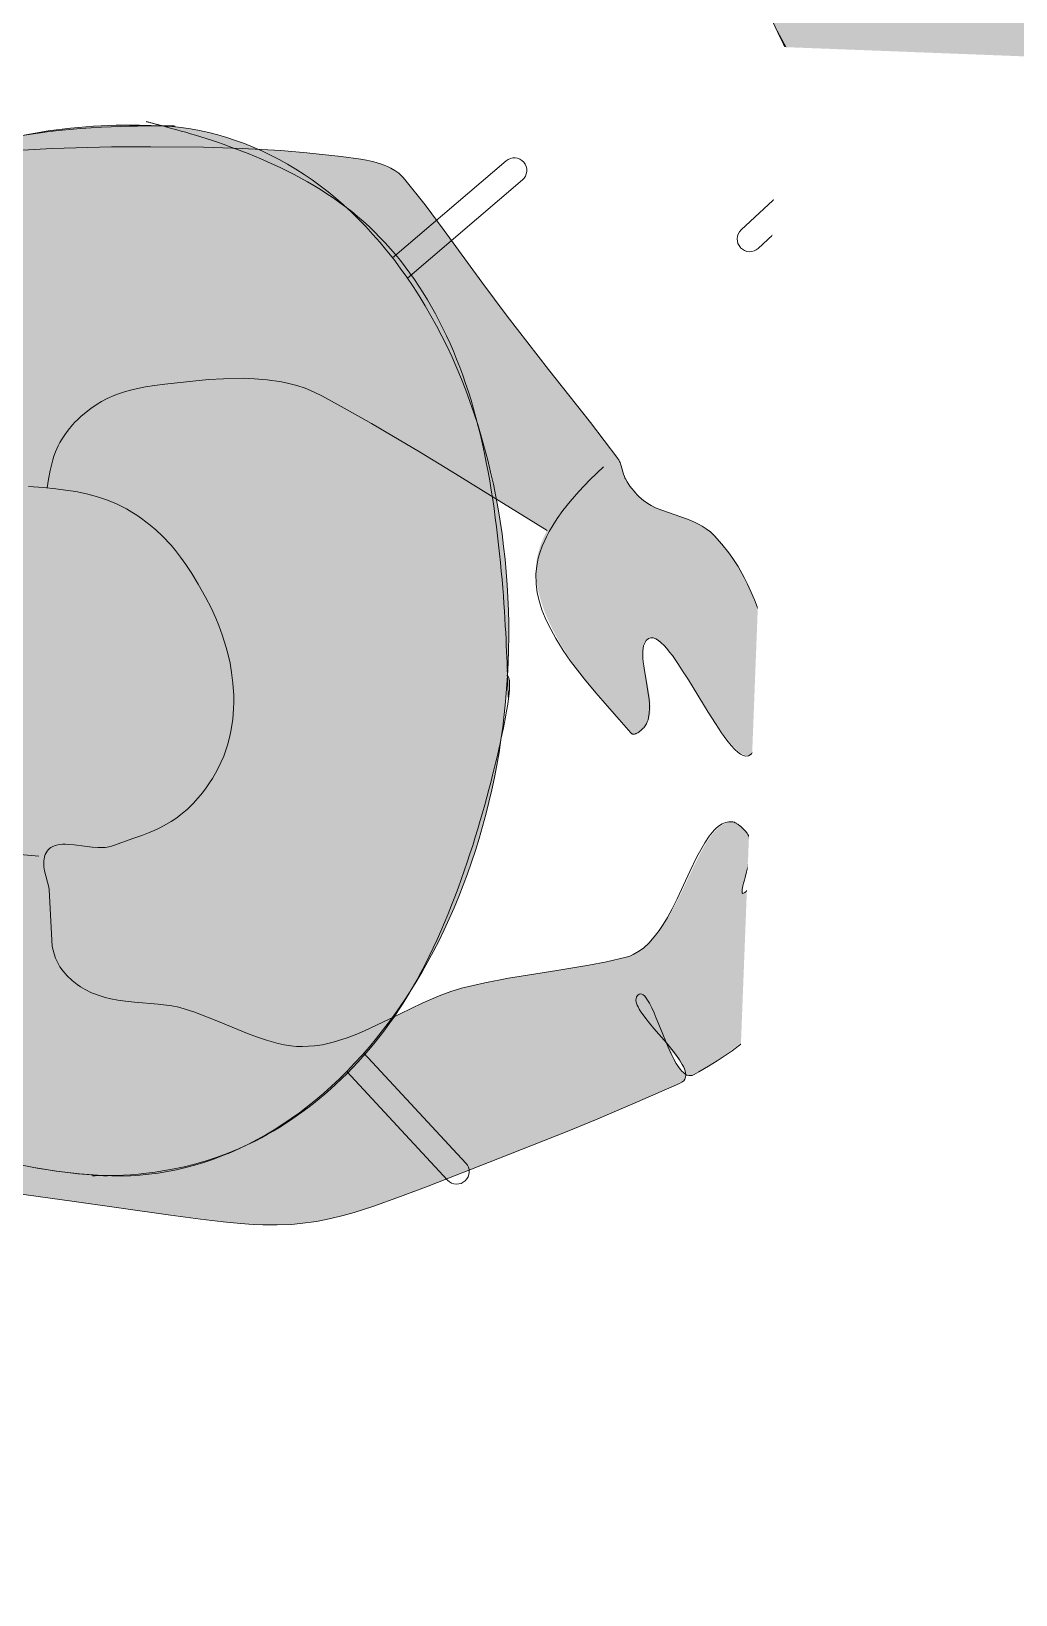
# Model space of a CAD drawing. Header units: millimetres. Extents: x 32078 to 83548, y -4690 to 56252.
# Drawn here: x 78316 to 78787, y 3715 to 4464 of the extents above; entities that cross this region are included whole.
import ezdxf

# ---------------------------------------------------------------- set-up
doc = ezdxf.new("R2010")
doc.units = ezdxf.units.MM
doc.header["$MEASUREMENT"] = 0
for name, color, linetype, lineweight in [('FURN-FREE', 1, 'Continuous', 0), ('PRES-FILL', 7, 'Continuous', 0), ('PRES-PEOP', 42, 'Continuous', 0)]:
    doc.layers.add(name, color=color, linetype=linetype, lineweight=lineweight)

# ---------------------------------------------------------------- blocks, each defined once
blk = doc.blocks.new('ANT_3')
at = {"color": 0, "linetype": 'ByBlock', "lineweight": -2}
for p, q in [((-190.0079999999871, -176.9710000000096), (-240.1239999999816, -227.2660000000005)), ((-180.8859999999986, -184.8450000000039), (-231.6219999999739, -235.7580000000007)), ((-240.1019999999844, -235.7510000000029), (-240.1239999999816, -235.7599999999993))]:
    blk.add_line(p, q, dxfattribs=at)
for centre, radius, start, end in [((-235.8759852194489, -231.4913881488419), 6.000000000000004, 135.1867472222222, 225.1567888888889), ((-235.8691630907997, -231.5142489645104), 6.000000000000012, 224.9720888888888, 315.0705249999999)]:
    blk.add_arc(centre, radius, start, end, dxfattribs=at)
at = {"color": 0, "linetype": 'ByBlock', "lineweight": -2, "extrusion": (0, 0, -0.9999999999999998)}
blk.add_ellipse((5.602729983118479, -66.64335468206446), major_axis=(-249.9564442699204, 4.666472751250923), ratio=0.7200000000000009, start_param=4.7115489922008, end_param=6.283185307179586, dxfattribs=at)
blk = doc.blocks.new('*U40')
h = blk.add_hatch(color=7)
edge = h.paths.add_edge_path()
edge.add_arc((-189.5230698579571, 3.894953851122409), 436.8134136936625, 323.9445916666667, 358.8295111111111)
edge.add_line((247.1991972945698, -5.028036447503837), (248.1122242495794, -5.046691238021594))
edge.add_arc((-201.172134692838, -2.01980800407182), 449.2945550665203, 359.6139972222223, 394.4989166666667)
edge.add_ellipse((178.4381762329613, 231.5083815634425), major_axis=(-9.330090363337064, 20.94804797271573), ratio=0.9239178866150756, start_angle=1.272221872585407e-14, end_angle=89.06783611111112)
edge.add_line((158.9346738031718, 223.2300806680432), (158.9509580197873, 223.240714962405))
edge.add_arc((-738.9849474954872, -123.8838094883686), 962.6963830246394, 18.35208826825931, 21.135530555555476, ccw=False)
edge.add_line((174.7483423471522, 179.2264030120714), (174.8475005683385, 179.2592964940413))
edge.add_line((174.8475005683385, 179.2592964940413), (174.7632560480824, 179.1814415873669))
edge.add_arc((-738.9849474954872, -123.8838094883686), 962.6963830246394, 12.01740000000001, 18.349268978559394, ccw=False)
edge.add_line((202.6133815910016, 76.55798393368605), (202.6133855943644, 76.55796512746019))
edge.add_ellipse((185.3627297544026, 78.62026789308584), major_axis=(-11.42001704835106, 18.85645010637373), ratio=0.7101413615132938, start_angle=130.3415222222222, end_angle=240.9620472222222, ccw=False)
edge.add_line((182.5489720905689, 60.23238496082195), (182.7609163116604, 60.28017894514778))
edge.add_ellipse((-70.28633080801865, 3.22126388597826), major_axis=(259.9547020407176, -4.853131661300873), ratio=0.9615384615384599, start_angle=14.30533888888888, end_angle=36.56680948074337)
edge.add_line((141.2796922553744, 148.2373896328209), (141.2795005683292, 148.2372964940441))
edge.add_line((141.2795005683292, 148.2372964940441), (141.2796552746977, 148.2374394665385))
edge.add_ellipse((-70.28633080801865, 3.22126388597826), major_axis=(259.9547020407176, -4.853131661300873), ratio=0.9615384615384599, start_angle=36.56682350138795, end_angle=90)
edge.add_line((-65.61985805676068, 253.1777081559121), (-65.61938136247136, 253.1770107808406))
edge.add_ellipse((-70.28585411373115, 3.220566510935896), major_axis=(-4.666472751250969, -249.9564442699204), ratio=0.7200000000000008, start_angle=180, end_angle=270.0477989558357)
edge.add_line((-250.2583243620587, 6.371899793591956), (-250.2582958129454, 6.373381804288116))
edge.add_line((-250.2582958129397, 6.373381804281962), (-250.2583502784355, 6.370465271509602))
edge.add_line((-250.2583502784384, 6.370465271527941), (-250.2583243620549, 6.371899793584872))
edge.add_ellipse((-70.29369377163766, 2.800639684108319), major_axis=(-4.731426504006924, -253.4356479310827), ratio=0.710115728957286, start_angle=269.9522072734702, end_angle=360)
edge.add_line((-75.02512027564262, -250.6350082469871), (-75.02560038452884, -250.6345009173237))
edge.add_ellipse((-70.35912763326905, -0.6780566473898944), major_axis=(259.9547020407176, -4.853131661300873), ratio=0.9615384615384599, start_angle=270, end_angle=346.0807666666667)
edge.add_line((180.8396707460952, -65.51667338452535), (182.3148174292182, -65.89743086452654))
edge.add_ellipse((185.5519017692141, -84.89032965885417), major_axis=(-12.11588146826803, -18.41705503726557), ratio=0.7751110379519798, start_angle=119.0379527777778, end_angle=230.2780611111111, ccw=False)
edge.add_line((203.9136546580567, -84.16156648720789), (203.913648516741, -84.1615883812483))
edge.add_arc((-731.6230369943632, 178.2582157786674), 971.6445047199423, 335.21311689757607, 344.3310916666667, ccw=False)
edge.add_line((150.507241983214, -229.0981570245349), (150.5065005683346, -229.1007035059592))
edge.add_line((150.5065005683346, -229.1007035059592), (150.506134383385, -229.1005555235606))
edge.add_line((150.506134383385, -229.1005555235606), (150.5055005683334, -229.0987035059661))
edge.add_line((150.5055005683334, -229.0987035059661), (150.5383184758211, -228.991420954495))
edge.add_ellipse((169.6711985432821, -238.0897897518735), major_axis=(19.0190367966044, -9.336634261293678), ratio=0.7660621444968635, start_angle=180.9321638888889, end_angle=270)
edge.add_line((162.5187564786829, -252.6595538665424), (163.6179454810781, -253.19915667655))
at = {"color": 0}
blk.add_rational_spline([(163.6179454810836, -253.19915667655), (244.3956380618683, -142.2440036542976), (247.199197294568, -5.028036447503837), (247.6557107720746, -5.03736384275544), (248.1122242495794, -5.046691238021594), (249.0632559276264, 136.1162228152389), (169.1080861778346, 252.4564290877024), (150.0661567962461, 243.9753090433078), (158.9346738031609, 223.2300806680432), (158.9428159114796, 223.2353978152096), (158.9509580197873, 223.240714962405), (167.3843117158985, 201.4254568799224), (174.7483423471585, 179.2264030120714), (174.7979214577454, 179.2428497530636), (174.8475005683385, 179.2592964940413), (174.8053783082096, 179.2203690407187), (174.7632560480824, 179.1814415873669), (191.5264878288381, 128.6399398121866), (202.6133815910052, 76.55798393368605), (202.6133835926821, 76.55797453057312), (202.6133855943644, 76.55796512746019), (207.6479790385401, 47.05271919770166), (182.5489720905616, 60.23238496080739), (182.6549442011146, 60.25628195298486), (182.7609163116604, 60.28017894514778), (171.0129643532546, 108.169977247002), (141.279692255368, 148.2373896328209), (141.2795964118513, 148.2373430634325), (141.2795005683292, 148.2372964940441), (141.279577921513, 148.2373679802986), (141.2796552746977, 148.2374394665385), (65.21804999950109, 250.7350764623843), (-65.61985805676795, 253.1777081559121), (-65.61961970961602, 253.1773594683764), (-65.61938136247136, 253.1770107808406), (-245.7382225845531, 256.5396752922825), (-250.2583243620547, 6.371899793593911), (-250.258310089037, 6.372640798930661), (-250.2582958129451, 6.373381804281962), (-250.2583230456876, 6.371923537910334), (-250.2583502784355, 6.370465271509602), (-250.2583373217285, 6.371182532573584), (-250.2583243620547, 6.371899793593911), (-255.1439419148473, -247.2723441011622), (-75.02512027564353, -250.6350082469871), (-75.02536033008528, -250.6347545821482), (-75.02560038452884, -250.6345009173237), (128.3684962364841, -254.4316945140454), (180.8396707460934, -65.5166733845108), (181.5772440876572, -65.70705212453322), (182.3148174292182, -65.89743086452654), (209.2685806552263, -53.96520079176116), (203.9136546580567, -84.16156648720789), (203.9136515873988, -84.16157743423537), (203.913648516741, -84.1615883812483), (182.9888989878027, -158.7591245014046), (150.5072419832268, -229.0981570245349), (150.5068712757748, -229.0994302652543), (150.5065005683346, -229.1007035059592), (150.5063174758598, -229.1006295147527), (150.506134383385, -229.1005555235606), (150.5058174758587, -229.0996295147634), (150.5055005683334, -229.0987035059661), (150.5219095220773, -229.045062230216), (150.5383184758211, -228.991420954495), (143.8066565910894, -243.4735979856196), (162.5187564786929, -252.659553866557), (163.068350979881, -252.929355271539), (163.6179454810836, -253.19915667655)], [1, 0.954018458761833, 1, 1, 1, 0.954018458761833, 1, 0.7128353987122346, 1, 1, 1, 0.9997050096312174, 1, 1, 1, 1, 1, 0.9984737766805626, 1, 1, 1, 0.5691322564512941, 1, 1, 1, 0.9811892478442809, 1, 1, 1, 1, 1, 0.8932412642455915, 1, 1, 1, 0.7068117680607829, 1, 0.9999999999957255, 1, 1, 1, 0.999999999995883, 1, 0.7068118065158087, 1, 1, 1, 0.7875766260787885, 1, 1, 1, 0.5646781698281227, 1, 1, 1, 0.9968360298930732, 1, 1, 1, 1, 1, 1, 1, 1, 1, 0.7128353987122346, 1, 1, 1], degree=2, knots=[0, 0, 0, 0.03448275862068965, 0.03448275862068965, 0.06896551724137931, 0.06896551724137931, 0.1034482758620689, 0.1034482758620689, 0.1379310344827586, 0.1379310344827586, 0.1724137931034482, 0.1724137931034482, 0.2068965517241378, 0.2068965517241378, 0.2241379310344826, 0.2241379310344826, 0.2413793103448275, 0.2413793103448275, 0.2758620689655172, 0.2758620689655172, 0.3103448275862069, 0.3103448275862069, 0.3448275862068964, 0.3448275862068964, 0.3793103448275861, 0.3793103448275861, 0.4137931034482755, 0.4137931034482755, 0.4310344827586206, 0.4310344827586206, 0.4482758620689654, 0.4482758620689654, 0.4827586206896549, 0.4827586206896549, 0.5172413793103448, 0.5172413793103448, 0.5517241379310345, 0.5517241379310345, 0.5862068965517239, 0.5862068965517239, 0.6206896551724138, 0.6206896551724138, 0.6551724137931033, 0.6551724137931033, 0.6896551724137929, 0.6896551724137929, 0.7241379310344825, 0.7241379310344825, 0.7586206896551724, 0.7586206896551724, 0.7931034482758622, 0.7931034482758622, 0.8275862068965517, 0.8275862068965517, 0.8620689655172412, 0.8620689655172412, 0.8965517241379309, 0.8965517241379309, 0.9051724137931034, 0.9051724137931034, 0.9137931034482757, 0.9137931034482757, 0.9224137931034483, 0.9224137931034483, 0.9310344827586206, 0.9310344827586206, 0.9655172413793103, 0.9655172413793103, 1, 1, 1], dxfattribs=at)
at = {"color": 0, "linetype": 'Continuous', "lineweight": 0, "rotation": 270}
blk.add_blockref('ANT_3', (-3.642499431666693, 8.823296494054375), dxfattribs=at)
blk = doc.blocks.new('SERIES 7_3')
at = {"color": 0, "linetype": 'Continuous', "lineweight": 0, "rotation": 89.99999999999997}
blk.add_blockref('*U40', (-5.046691238021594, -248.112224249594), dxfattribs=at)
blk = doc.blocks.new('ANT_4')
at = {"color": 0, "linetype": 'ByBlock', "lineweight": -2}
for p, q in [((-190.0079999999998, -176.971000000005), (-240.1240000000025, -227.2660000000033)), ((-180.8860000000032, -184.8450000000157), (-231.6219999999948, -235.7580000000016)), ((200.5110000000095, -183.8860000000132), (249.0680000000002, -236.3980000000156)), ((191.069999999997, -191.3760000000038), (240.256000000003, -244.5680000000139)), ((-240.1019999999962, -235.7510000000038), (-240.1239999999971, -235.7600000000093)), ((248.7310000000034, -244.8739999999962), (248.7309999999989, -244.8849999999948))]:
    blk.add_line(p, q, dxfattribs=at)
for centre, radius, start, end in [((-235.8759852194662, -231.4913881488319), 6.000000000000004, 135.1867472222222, 225.1567888888889), ((-235.8691630908061, -231.5142489645223), 6.000000000000012, 224.9720888888888, 315.070525)]:
    blk.add_arc(centre, radius, start, end, dxfattribs=at)
at = {"color": 0, "linetype": 'ByBlock', "lineweight": -2, "extrusion": (0, 0, -1)}
for centre, radius, start, end in [((-244.6581340468156, -240.4625302021159), 6.000000000000006, 137.325825, 227.2958666666667), ((-244.6504633875093, -240.4851204502629), 6.000000000000004, 227.1111666666667, 317.2096027777778)]:
    blk.add_arc(centre, radius, start, end, dxfattribs=at)
for centre, major_axis, ratio, start_param, end_param in [((5.602032608053378, -66.64383137635014), (4.853131661300852, 259.9547020407177), 0.9615384615384603, 4.71238898038469, 6.033510042954888), ((9.501353141441541, -66.71662820161146), (4.853131661300852, 259.9547020407177), 0.9615384615384603, 0.2429364510200118, 1.570796326794897), ((5.602729983102108, -66.64335468206264), (-249.9564442699204, 4.666472751250897), 0.7200000000000006, 4.7115489922008, 6.283185307179586), ((6.022656809936052, -66.65119433996733), (-253.4356479310827, 4.731426504006852), 0.7101157289572858, 3.141592653589793, 4.71322896856858)]:
    blk.add_ellipse(centre, major_axis=major_axis, ratio=ratio, start_param=start_param, end_param=end_param, dxfattribs=at)
blk = doc.blocks.new('*U43')
h = blk.add_hatch(color=7)
edge = h.paths.add_edge_path()
edge.add_arc((-189.5230698579398, 3.894953851111495), 436.8134136936625, 323.9445916666666, 358.8295111111111)
edge.add_line((247.1991972945689, -5.028036447506565), (248.1122242495912, -5.046691238017956))
edge.add_arc((-201.1721346928389, -2.019808004080915), 449.2945550665204, 359.6139972222223, 394.4989166666667)
edge.add_ellipse((178.4381762329867, 231.5083815634334), major_axis=(-9.33009036333706, 20.94804797271573), ratio=0.9239178866150761, start_angle=1.272221872585407e-14, end_angle=89.06783611111112)
edge.add_line((158.9346738031891, 223.2300806680287), (158.9509580197919, 223.2407149623887))
edge.add_arc((-738.9849474954972, -123.8838094883722), 962.6963830246392, 18.352088268259195, 21.135530555555476, ccw=False)
edge.add_line((174.7483423471422, 179.226403012065), (174.8475005683285, 179.2592964940322))
edge.add_line((174.8475005683285, 179.2592964940322), (174.7632560480997, 179.181441587365))
edge.add_arc((-738.9849474954972, -123.8838094883722), 962.6963830246392, 12.01740000000001, 18.349268978559394, ccw=False)
edge.add_line((202.6133815909998, 76.55798393367695), (202.6133855943626, 76.55796512744928))
edge.add_ellipse((185.3627297543862, 78.62026789307856), major_axis=(-11.42001704835106, 18.85645010637373), ratio=0.7101413615132938, start_angle=130.3415222222222, end_angle=240.9620472222222, ccw=False)
edge.add_line((182.5489720905607, 60.23238496080012), (182.7609163116431, 60.28017894513869))
edge.add_ellipse((-70.28633080801228, 3.221263885980079), major_axis=(259.9547020407176, -4.853131661300898), ratio=0.9615384615384602, start_angle=14.30533888888888, end_angle=36.56680948074337)
edge.add_line((141.279692255368, 148.2373896328063), (141.2795005683292, 148.237296494035))
edge.add_line((141.2795005683292, 148.237296494035), (141.2796552746877, 148.2374394665349))
edge.add_ellipse((-70.28633080801228, 3.221263885980079), major_axis=(259.9547020407176, -4.853131661300898), ratio=0.9615384615384602, start_angle=36.56682350138795, end_angle=90)
edge.add_line((-65.6198580567725, 253.1777081558994), (-65.61938136247045, 253.1770107808352))
edge.add_ellipse((-70.28585411372478, 3.220566510930439), major_axis=(-4.666472751250939, -249.9564442699204), ratio=0.7200000000000008, start_angle=180, end_angle=270.0477989558357)
edge.add_line((-250.2583243620505, 6.371899793580109), (-250.2582958129372, 6.37338180427627))
edge.add_line((-250.2582958129351, 6.373381804269229), (-250.25835027844, 6.370465271514149))
edge.add_line((-250.258350278432, 6.370465271522461), (-250.2583243620485, 6.371899793579392))
edge.add_ellipse((-70.29369377162948, 2.800639684096495), major_axis=(-4.731426504006896, -253.4356479310827), ratio=0.7101157289572858, start_angle=269.9522072734702, end_angle=360)
edge.add_line((-75.02512027563353, -250.6350082469935), (-75.02560038451338, -250.6345009173301))
edge.add_ellipse((-70.3591276332736, -0.6780566474099032), major_axis=(259.9547020407176, -4.853131661300898), ratio=0.9615384615384602, start_angle=270, end_angle=346.0807666666667)
edge.add_line((180.8396707460925, -65.51667338453808), (182.3148174292292, -65.89743086454109))
edge.add_ellipse((185.5519017692277, -84.89032965885508), major_axis=(-12.11588146826803, -18.41705503726558), ratio=0.7751110379519797, start_angle=119.0379527777778, end_angle=230.2780611111111, ccw=False)
edge.add_line((203.9136546580703, -84.16156648722063), (203.9136485167546, -84.16158838125921))
edge.add_arc((-731.623036994366, 178.2582157786592), 971.6445047199425, 335.213116897576, 344.3310916666666, ccw=False)
edge.add_line((150.507241983214, -229.0981570245422), (150.5065005683282, -229.1007035059738))
edge.add_line((150.5065005683282, -229.1007035059738), (150.5061343833804, -229.1005555235788))
edge.add_line((150.5061343833804, -229.1005555235788), (150.5055005683389, -229.0987035059679))
edge.add_line((150.5055005683389, -229.0987035059679), (150.5383184758393, -228.9914209544968))
edge.add_ellipse((169.6711985432921, -238.0897897518826), major_axis=(19.01903679660439, -9.336634261293678), ratio=0.7660621444968636, start_angle=180.9321638888889, end_angle=270)
edge.add_line((162.5187564787047, -252.659553866546), (163.6179454810917, -253.1991566765682))
at = {"color": 0}
blk.add_rational_spline([(163.6179454810917, -253.1991566765737), (244.3956380618765, -142.2440036543066), (247.1991972945834, -5.028036447503837), (247.6557107720728, -5.037363842762716), (248.1122242495912, -5.046691238017956), (249.0632559276273, 136.1162228151934), (169.1080861778319, 252.4564290876915), (150.066156796267, 243.9753090432878), (158.9346738031745, 223.2300806680259), (158.942815911505, 223.2353978152096), (158.9509580197919, 223.2407149623887), (167.3843117158831, 201.425456879947), (174.7483423471422, 179.2264030120632), (174.7979214577354, 179.2428497530491), (174.8475005683285, 179.2592964940322), (174.8053783082141, 179.2203690406986), (174.7632560480997, 179.181441587365), (191.526487828829, 128.6399398121921), (202.6133815909998, 76.55798393368059), (202.6133835926739, 76.55797453056402), (202.6133855943626, 76.55796512744928), (207.6479790385347, 47.05271919769257), (182.5489720905462, 60.23238496079739), (182.6549442011019, 60.2562819529694), (182.7609163116431, 60.28017894513869), (171.0129643532564, 108.1699772470047), (141.2796922553825, 148.2373896328063), (141.2795964118559, 148.2373430634207), (141.2795005683292, 148.237296494035), (141.2795779215085, 148.237367980284), (141.2796552746877, 148.2374394665349), (65.21804999951564, 250.7350764623734), (-65.6198580567725, 253.1777081558994), (-65.6196197096142, 253.1773594683673), (-65.61938136247045, 253.1770107808352), (-245.7382225845504, 256.5396752922807), (-250.2583243620466, 6.37189979357936), (-250.2583100890188, 6.372640798957946), (-250.2582958129351, 6.373381804275596), (-250.2583230456803, 6.371923537892144), (-250.25835027844, 6.370465271514149), (-250.2583373217203, 6.371182532576313), (-250.2583243620466, 6.37189979357936), (-255.1439419148373, -247.2723441011512), (-75.02512027563353, -250.6350082469862), (-75.02536033008073, -250.6347545821627), (-75.02560038451338, -250.6345009173301), (128.3684962364641, -254.4316945140754), (180.8396707460925, -65.51667338452899), (181.5772440876608, -65.70705212453868), (182.3148174292292, -65.89743086454109), (209.2685806552327, -53.96520079176298), (203.9136546580703, -84.16156648722063), (203.9136515874125, -84.16157743423992), (203.9136485167546, -84.16158838125921), (182.9888989878091, -158.7591245014301), (150.5072419832286, -229.0981570245403), (150.5068712757638, -229.099430265258), (150.5065005683282, -229.1007035059738), (150.5063174758543, -229.1006295147763), (150.5061343833804, -229.1005555235788), (150.5058174758597, -229.0996295147725), (150.5055005683389, -229.0987035059679), (150.5219095220818, -229.0450622302324), (150.5383184758393, -228.9914209544968), (143.8066565910995, -243.4735979856268), (162.5187564787193, -252.6595538665542), (163.0683509798982, -252.9293552715571), (163.6179454810917, -253.1991566765737)], [1, 0.954018458761833, 1, 1, 1, 0.954018458761833, 1, 0.7128353987122346, 1, 1, 1, 0.9997050096312174, 1, 1, 1, 1, 1, 0.9984737766805626, 1, 1, 1, 0.5691322564512941, 1, 1, 1, 0.9811892478442809, 1, 1, 1, 1, 1, 0.8932412642455915, 1, 1, 1, 0.7068117680607829, 1, 0.9999999999957255, 1, 1, 1, 0.999999999995883, 1, 0.7068118065158087, 1, 1, 1, 0.7875766260787885, 1, 1, 1, 0.5646781698281227, 1, 1, 1, 0.9968360298930732, 1, 1, 1, 1, 1, 1, 1, 1, 1, 0.7128353987122346, 1, 1, 1], degree=2, knots=[0, 0, 0, 0.03448275862068965, 0.03448275862068965, 0.06896551724137931, 0.06896551724137931, 0.1034482758620689, 0.1034482758620689, 0.1379310344827586, 0.1379310344827586, 0.1724137931034482, 0.1724137931034482, 0.2068965517241378, 0.2068965517241378, 0.2241379310344826, 0.2241379310344826, 0.2413793103448275, 0.2413793103448275, 0.2758620689655172, 0.2758620689655172, 0.3103448275862069, 0.3103448275862069, 0.3448275862068964, 0.3448275862068964, 0.3793103448275861, 0.3793103448275861, 0.4137931034482755, 0.4137931034482755, 0.4310344827586206, 0.4310344827586206, 0.4482758620689654, 0.4482758620689654, 0.4827586206896549, 0.4827586206896549, 0.5172413793103448, 0.5172413793103448, 0.5517241379310345, 0.5517241379310345, 0.5862068965517239, 0.5862068965517239, 0.6206896551724138, 0.6206896551724138, 0.6551724137931033, 0.6551724137931033, 0.6896551724137929, 0.6896551724137929, 0.7241379310344825, 0.7241379310344825, 0.7586206896551724, 0.7586206896551724, 0.7931034482758622, 0.7931034482758622, 0.8275862068965517, 0.8275862068965517, 0.8620689655172412, 0.8620689655172412, 0.8965517241379309, 0.8965517241379309, 0.9051724137931034, 0.9051724137931034, 0.9137931034482757, 0.9137931034482757, 0.9224137931034483, 0.9224137931034483, 0.9310344827586206, 0.9310344827586206, 0.9655172413793103, 0.9655172413793103, 1, 1, 1], dxfattribs=at)
at = {"color": 0, "linetype": 'Continuous', "lineweight": 0, "rotation": 270}
blk.add_blockref('ANT_4', (-3.642499431662145, 8.823296494032547), dxfattribs=at)
blk = doc.blocks.new('SERIES 7_4')
at = {"color": 0, "linetype": 'Continuous', "lineweight": 0, "rotation": 89.99999999999997}
blk.add_blockref('*U43', (-5.046691238017956, -248.1122242495912), dxfattribs=at)
blk = doc.blocks.new('*U120')
at = {"layer": 'PRES-FILL', "linetype": 'ByBlock', "lineweight": -2, "extrusion": (0, 0, -1)}
h = blk.add_hatch(color=0, dxfattribs=at)
edge = h.paths.add_edge_path(flags=16)
edge.add_spline(control_points=[(87.07831214766338, -291.0744552105753), (88.89239608466596, -288.4548494400879), (89.38684500836098, -283.2889002702723), (89.49025166835054, -277.4036297992861)], knot_values=[0, 0, 0, 0, 1, 1, 1, 1], degree=3, periodic=0)
edge.add_spline(control_points=[(89.49025166835054, -277.4036297992861), (94.07544578355737, -264.2978469137597), (102.2647964179196, -248.1244687475482), (94.9716697240292, -247.572820802925), (87.95137615260319, -247.04180980003), (89.72454525633657, -264.0690811901659), (89.49025166835054, -277.4036297992861)], knot_values=[0, 0, 0, 0, 0.5095306753181346, 0.5095306753181346, 0.5095306753181346, 1, 1, 1, 1], degree=3, periodic=0)
edge.add_spline(control_points=[(89.49025166835054, -277.4036297992861), (87.52906642853486, -283.0092524418142), (86.22724547800317, -288.0536722698598), (87.07831214766338, -291.0744552105753)], knot_values=[0, 0, 0, 0, 1, 1, 1, 1], degree=3, periodic=0)
edge.add_spline(control_points=[(87.07831214766338, -291.0744552105753), (85.95999222935643, -292.6893514408439), (84.3401720138936, -293.3365619410106), (82.00130538464873, -292.588061009963), (63.59383381523367, -286.6971694839522), (44.85866232328408, -280.6748171648796), (26.44999149456999, -274.1039725799928), (3.977330236441048, -266.0825154139457), (-18.35495155215904, -258.1142490278435), (-40.76494914467185, -249.809805402183), (-62.09082103253604, -241.9071048271653), (-84.0254556608852, -234.3002088238209), (-102.0363383753938, -220.2868875461572), (-117.4488240069186, -208.2952424799005), (-129.9151441368958, -193.224161107144), (-142.6432244094249, -178.5923170648311), (-163.0005941388299, -155.1900558743873), (-182.8546414146549, -131.3060623629281), (-203.234367789395, -107.9247166533896), (-213.1979345754808, -96.4936701692277), (-224.2374659782145, -86.03110257819935), (-234.3364193446978, -74.70105654421059), (-246.7178919629878, -60.8102453242609), (-254.7748833752194, -44.37492258178099), (-259.7027346674295, -25.0047483518938), (-268.8092894338042, 10.790883861162), (-269.3557246566852, 46.90065336134285), (-252.6851600430309, 77.86553913385433), (-241.2536237630848, 99.09914599225158), (-227.3397290833309, 117.7993371364209), (-211.9662182720931, 135.6688070435994), (-198.2174307193127, 151.6497725143709), (-184.4468728898282, 167.5986870604902), (-170.599847507372, 183.4938566907513), (-153.8705150601891, 202.6976618187909), (-137.0851828110681, 221.9010084819674), (-119.8497930294616, 240.5959913312472), (-106.8232585273508, 254.7256885524839), (-88.38601897300396, 262.3861756959013), (-71.07116077232786, 271.4910562303412), (-49.31172820177017, 282.9330808634113), (-28.25311481855169, 292.6512301065959), (-3.265834411598917, 297.327335357113), (21.50146026008588, 301.9622726039452), (44.73838342505769, 298.5593976669406), (68.35236469292431, 290.7234910957268), (91.13489496557304, 283.1634876956814), (111.8712580557112, 273.757788462317), (130.4584782136226, 259.7759117501846), (157.4580053185709, 239.466039910214), (182.7918153615028, 217.5136692575397), (207.6003872518486, 194.9019255928943), (226.2076064090506, 177.9423975816535), (243.9963418850093, 159.9594654293833), (260.3465887235725, 140.7443127179868), (265.3696622714269, 134.8410914237393), (270.0630620164447, 127.4894450132924), (269.8281436665347, 119.542554963904), (269.0001458406259, 91.53279035792366), (265.0361819725076, 65.12352676320006), (263.1618364923997, 37.95410509096109), (261.184343751047, 9.28952072669199), (260.2340487209149, -19.56111516154488), (257.920265561479, -48.25189084417798), (257.6397211215299, -51.73062547016161), (254.9934591089623, -54.59069810861547), (254.1837163049349, -58.03427320503397), (253.3515663617945, -61.57313863997115), (253.2291796872596, -65.17489315883722), (253.4760670081669, -68.77246832678065), (254.4084206014159, -82.35847235090478), (267.5626279749122, -92.20125338995422), (268.1809031531229, -106.6588880038762), (268.9817591903047, -125.3859603039673), (262.4752963331848, -142.6908594273482), (255.5529541847282, -157.7631315541876), (248.2408484706975, -173.6840503381827), (230.6169023986004, -188.9544215020142), (215.0945164613659, -195.9084356162057), (194.6235048089438, -205.079429336969), (227.5421476998017, -119.8030906882996), (210.4050449187926, -122.7259414140281), (200.6489644700778, -124.3899080240299), (194.8665631467884, -152.8433226549896), (181.9270150395241, -153.2528445356365), (179.8478432335614, -153.3186479424257), (175.6591534204636, -153.3011556875717), (175.5916423200324, -151.0476115536294), (174.6981617055353, -121.2229162775257), (175.9042505497273, -84.15658467014873), (191.9475750213969, -63.78702212475037), (196.1806730425596, -58.41242815858277), (202.3631110609786, -54.47162794199539), (209.6942834992078, -51.72211669212265)], knot_values=[0, 0, 0, 0, 0.004098381531734696, 0.004098381531734696, 0.004098381531734696, 0.03635368013720219, 0.03635368013720219, 0.03635368013720219, 0.07572982011414187, 0.07572982011414187, 0.07572982011414187, 0.1132010653974124, 0.1132010653974124, 0.1132010653974124, 0.14526640270913, 0.14526640270913, 0.14526640270913, 0.1965519000639748, 0.1965519000639748, 0.1965519000639748, 0.2216251747810174, 0.2216251747810174, 0.2216251747810174, 0.25236539637566, 0.25236539637566, 0.25236539637566, 0.3091726121130702, 0.3091726121130702, 0.3091726121130702, 0.3481271264153437, 0.3481271264153437, 0.3481271264153437, 0.3829647993414165, 0.3829647993414165, 0.3829647993414165, 0.4250540564899624, 0.4250540564899624, 0.4250540564899624, 0.4568651827461615, 0.4568651827461615, 0.4568651827461615, 0.4968419500255261, 0.4968419500255261, 0.4968419500255261, 0.5364667654958765, 0.5364667654958765, 0.5364667654958765, 0.5746963866582342, 0.5746963866582342, 0.5746963866582342, 0.630228181300859, 0.630228181300859, 0.630228181300859, 0.6718787961638446, 0.6718787961638446, 0.6718787961638446, 0.6846745725113127, 0.6846745725113127, 0.6846745725113127, 0.7297748169105458, 0.7297748169105458, 0.7297748169105458, 0.7773569765908894, 0.7773569765908894, 0.7773569765908894, 0.78312627708974, 0.78312627708974, 0.78312627708974, 0.7890552252170661, 0.7890552252170661, 0.7890552252170661, 0.8114455046014806, 0.8114455046014806, 0.8114455046014806, 0.8404477855449914, 0.8404477855449914, 0.8404477855449914, 0.8710830444871903, 0.8710830444871903, 0.8710830444871903, 0.9114849997865957, 0.9114849997865957, 0.9114849997865957, 0.9344856628054873, 0.9344856628054873, 0.9344856628054873, 0.9381814897131244, 0.9381814897131244, 0.9381814897131244, 0.9870941822375215, 0.9870941822375215, 0.9870941822375215, 1, 1, 1, 1], degree=3, periodic=0)
edge.add_line((209.6942834992078, -51.72211669212265), (193.9554313921108, -0.0241649686722667))
edge.add_spline(control_points=[(193.9554313921108, -0.0241649686722667), (187.0334699935338, 22.71264097995299), (179.5682325627713, 45.27655141682044), (171.5461613383595, 67.66414764719957), (163.0286974002811, 91.43426115250622), (139.5974247022968, 107.5570674202027), (118.727084608603, 121.8980210750306), (107.4085535302438, 129.6754951798503), (96.13803730566724, 136.5337036815472), (80.50538087004679, 136.8893178527433), (68.37265735133406, 137.1653149897102), (58.48686090825504, 133.788806689874), (50.14550819515716, 127.2132180820627)], knot_values=[0, 0, 0, 0, 0.3242048070790112, 0.3242048070790112, 0.3242048070790112, 0.6684304659642469, 0.6684304659642469, 0.6684304659642469, 0.8551130404015013, 0.8551130404015013, 0.8551130404015013, 1, 1, 1, 1], degree=3, periodic=0)
edge.add_line((50.14550819515716, 127.2132180820627), (43.44551937063079, 121.9315363570713))
edge.add_spline(control_points=[(43.44551937063079, 121.9315363570713), (52.97537610726431, 111.9743174005635), (61.70828375139536, 101.2227619635087), (66.21967390884674, 86.38209284510958), (72.00109886936116, 67.36351722244581), (70.56204819517006, 51.92159684378566), (65.78859446712158, 32.36011425748438), (60.91834914835636, 12.40198238466837), (52.41068678937154, -3.899051625005086), (40.46282677566342, -16.59624482722575), (29.76929379774083, -27.96044344348775), (15.70692158862948, -35.86571801296668), (-4.085994196808315, -37.78828460554359), (-21.39602580968494, -39.46967853733076), (-32.80868237362301, -32.61645050877269), (-46.03115763620008, -27.6878752554112), (-56.11757800573832, -23.92824017643579), (-63.9562968333048, -4.318340353151143), (-73.36998533718725, -9.364488506842463), (-78.17783261312434, -11.94170461558679), (-80.01234252600261, -18.39455939167237), (-82.95708621915401, -23.17112827467645), (-90.37560748167016, -35.20446003901452), (-104.8919222977565, -43.48754374749842), (-103.9488796295627, -59.94721314539493), (-102.6316696438153, -82.93752061140549), (-81.87161202241259, -92.77921701141895), (-71.79374211275717, -109.5896862431982), (-62.75094410458405, -124.6735957450219), (-56.88481326244073, -143.0784906290719), (-45.74386686034995, -155.8284881344516), (-27.61782189123915, -176.5724195560542), (8.658404096146114, -176.6467294013128), (33.86351756970544, -189.2710082729027), (57.29500610365358, -201.0069461387757), (80.00715993151243, -218.5647198101797), (102.9092625649282, -230.2106602261774), (126.4267073182491, -242.1695080541322), (170.3451343521228, -203.464917125646), (183.9370973615878, -215.0859390001424), (185.4372476237259, -216.3685557200224), (186.1864357418308, -221.3471233283926), (185.6590915353299, -224.0190201072328), (183.9894642690342, -232.4785265553073), (161.5987339164785, -243.6861511579409), (165.3047475050989, -244.3993410344556), (170.2820739891758, -245.3571839500728), (189.8162513641582, -233.9521160573568), (202.0941385273181, -232.4393783164996), (206.9790718614022, -231.8375139307173), (219.157662397447, -228.4554485970657), (217.4211306994694, -233.8441241849941), (214.2524660099953, -243.676888008551), (208.3265807279167, -250.7895085956698), (201.6973211799923, -257.1143157225597), (184.8370183136794, -273.2002998294265), (168.6169997197867, -289.941646781539), (141.3669247969301, -295.3527005506985), (121.8067194644318, -299.2367751116544), (104.2733657352437, -296.6543974041706), (90.11643816896685, -293.8974959615152), (88.4524282129496, -293.5734488526068), (87.5004884774753, -292.5729312999392), (87.07831214766338, -291.0744552105753)], knot_values=[0, 0, 0, 0, 0.0445675321191511, 0.0445675321191511, 0.0445675321191511, 0.1016815997639398, 0.1016815997639398, 0.1016815997639398, 0.1599537725823565, 0.1599537725823565, 0.1599537725823565, 0.2121083342373425, 0.2121083342373425, 0.2121083342373425, 0.2577204674264914, 0.2577204674264914, 0.2577204674264914, 0.2925144935189276, 0.2925144935189276, 0.2925144935189276, 0.3102848248294786, 0.3102848248294786, 0.3102848248294786, 0.3550525854241348, 0.3550525854241348, 0.3550525854241348, 0.4175826737119677, 0.4175826737119677, 0.4175826737119677, 0.4736904586800346, 0.4736904586800346, 0.4736904586800346, 0.5649764407445235, 0.5649764407445235, 0.5649764407445235, 0.6498388415546573, 0.6498388415546573, 0.6498388415546573, 0.7369813565731338, 0.7369813565731338, 0.7369813565731338, 0.746599309966639, 0.746599309966639, 0.746599309966639, 0.7770507628045908, 0.7770507628045908, 0.7770507628045908, 0.817948298408715, 0.817948298408715, 0.817948298408715, 0.8342199689575515, 0.8342199689575515, 0.8342199689575515, 0.8639110295738617, 0.8639110295738617, 0.8639110295738617, 0.9394247835290591, 0.9394247835290591, 0.9394247835290591, 0.9936288375354178, 0.9936288375354178, 0.9936288375354178, 1, 1, 1, 1], degree=3, periodic=0)
at = {"layer": 'PRES-PEOP', "color": 0, "linetype": 'ByBlock', "lineweight": -2, "extrusion": (0, 0, -1), "flags": 128}
for points in [[(250.0909720860291, -46.66407326138142), (241.0997422572473, -47.08284433815425), (233.4888562423439, -47.75845148739609), (227.0743410979703, -48.61745752840943), (221.6818334456402, -49.59501629177248), (217.1538188858685, -50.63732858122239), (213.3522378069465, -51.70184425008483), (210.1584884704062, -52.75631798080576), (207.4720734470684, -53.77737236738903), (203.0303050238799, -55.7958331584523), (199.9301959301738, -57.51241180419311), (197.743304806143, -58.9190838237264), (194.6972450497124, -61.22851791948779), (191.9475750213969, -63.78702212475037), (188.8824407673019, -67.38823598273302), (186.3795288098627, -71.1232889017192), (184.3371179698443, -74.9166641033371), (182.6717268655193, -78.70986622609053), (181.3148627288683, -82.45813382053166), (180.2103474212563, -86.12775579127629), (178.5374528255052, -93.37169395571982), (177.4518558900672, -100.0468448263855), (176.7514307355814, -106.101638382308), (175.9843713139271, -117.0673089100674), (175.7036357506513, -125.5037429686417), (175.5916423200324, -151.0476115536294), (175.6042954670484, -151.2731186047677), (175.6399966535537, -151.477705362915), (175.695489328129, -151.6632642330733), (175.7678741373602, -151.8315172884249), (175.8545730188562, -151.984031613043), (175.9532967590421, -152.1222332597463), (176.0620156889272, -152.2474199486314), (176.3066082022342, -152.4665595288243), (176.5727389222229, -152.6453115732802), (176.8507200871682, -152.7907991667598), (177.1331629254273, -152.908902731433), (177.41450860232, -153.0044766093779), (177.6906490573456, -153.0815278326409), (178.2337327547502, -153.1957188262095), (178.7274814728808, -153.2662440584609), (179.1665438824057, -153.3079747181619), (179.9325203304907, -153.3425326798315), (180.4891697738203, -153.3418965823075), (180.8877485884223, -153.3296076749102), (181.172301702165, -153.3150652436379), (181.5704068335617, -153.2866680547158), (181.9270150395241, -153.2528445356365), (183.0373210115504, -153.0573009991786), (184.0861929549646, -152.7301334616786), (185.0783929744211, -152.2922032358183), (186.0182507118079, -151.7619376066359), (186.9097041943824, -151.1555838302957), (188.5871425162113, -149.7458227877578), (190.1052300075535, -148.1779012905754), (191.4856678188735, -146.5270512837669), (192.7464740198775, -144.8496362937731), (195.0370761594022, -141.4599827065686), (198.8818486751188, -135.221081840391), (200.292575974534, -132.9374743853623), (201.5219425579489, -131.0257226336616), (202.5977474636238, -129.4464065310603), (203.541808141199, -128.1543629624794), (204.3717262839418, -127.1048803461017), (205.8372597244306, -125.4813952332406), (206.9513345386877, -124.4688596307533), (207.7974818845178, -123.8399902498495), (209.0870154599761, -123.1292120160942), (210.4050449187926, -122.7259414140281), (211.8266482056497, -122.7025513607805), (212.9430535822976, -123.1482292523287), (213.7964066731074, -123.9898677662277), (214.4240249806389, -125.1629325509421), (214.8589014992831, -126.6105628328587), (215.1301584683097, -128.2827612034598), (215.2634560501465, -130.1356640229642), (215.2813602692768, -132.1308846837856), (215.2036741383927, -134.2349227082814), (215.0477355274561, -136.4186323185422), (214.5501762967469, -141.0022295853705), (213.8933670974657, -145.6435209772098), (213.1544849982092, -150.2181931265804), (210.0135855484696, -168.062779930915), (208.9828477239353, -174.5024995274143), (208.2849861545692, -179.7772204200737), (207.8920975768779, -184.0068743098818), (207.756245596509, -187.3387569597762), (207.8241810082982, -189.9221876527081), (208.0451462521014, -191.8954323385697), (208.3745484835308, -193.3799189540005), (208.7752466071615, -194.4786320466737), (209.2175299226947, -195.276767820651), (209.678440464806, -195.8434914413738), (210.6604740917101, -196.5227073410715), (211.5517639726822, -196.7563405117471), (212.3118993295429, -196.768187145004), (213.6063384075314, -196.5110178212999), (215.0945164613659, -195.9084356162057), (218.1124680530193, -194.3473205116898), (220.9391570097505, -192.7466503289761), (226.1935090299667, -189.413403832863), (230.6946177602658, -186.1730731017451), (234.5193165485471, -183.1163469262901), (237.7520735825965, -180.2898777998926), (240.4756469934946, -177.7123297939615), (242.7663104932872, -175.3849989833689), (246.5368848455764, -171.1706637941534), (249.1394357130921, -167.9092774780875), (250.9497106802519, -165.41646728864), (253.4152188670923, -161.6168260023405), (255.5529541847282, -157.7631315541876), (258.2642637490862, -152.1259046067353), (260.4725329399298, -146.991663789835), (262.2456466446165, -142.3532838342508), (263.6528763196475, -138.1886643913022), (264.7587471018196, -134.4672446033437), (265.6202716949556, -131.1543101806747), (266.8641265107581, -125.235818464811), (267.5544449356603, -120.7016417150808), (267.9232810713511, -117.2505557307741), (268.2185621056997, -111.9975722867603), (268.1809031531229, -106.6588880038762), (267.9306281997269, -103.9731229401004), (267.4598670843698, -101.5492990342464), (266.8383030710102, -99.3498671954585), (266.119687615661, -97.34391208425222), (265.3450841330632, -95.50591518940928), (263.6890029354036, -92.14943566999136), (257.2634005083892, -80.79957749450114), (255.8837768421436, -77.92274201634427), (255.0018938683061, -75.7213481160652), (254.4475591076698, -74.03812041244237), (253.8197770581683, -71.45022352336673), (253.4760670081669, -68.77246832678065), (253.401501538312, -67.42152075772901), (253.3677726275273, -66.24010091745004), (253.3645981609734, -65.20731668069493), (253.4237938388105, -63.40324526032782), (253.5271530514001, -62.05395045371552), (253.6405736522429, -61.04465492755844), (253.872501153528, -59.53585277858656), (254.1837163049349, -58.03427320503397), (254.3560411555663, -57.39615901700017), (254.5512133457742, -56.80854355158954), (254.9868865142853, -55.72939705004683), (256.7861976812492, -52.06042946762318), (257.1880764280577, -51.13715222261817), (257.4487262694893, -50.43517440730648), (257.6149133061626, -49.9015408980631), (257.8075533237861, -49.08690910297446), (257.8747412918092, -48.67218513807893), (257.920265561479, -48.25189084417798), (259.4372917862565, -26.70954765084025), (261.2444418074738, 5.645444268382562), (263.1618364923997, 37.95410509096109), (264.8599891598642, 58.25439191248734), (267.7937682707998, 88.67089751811727), (269.0192359223001, 104.014967006864), (269.8281436665347, 119.542554963904), (269.8216771700609, 121.0155758899928), (269.7156613467814, 122.3842369936829), (269.5335224101218, 123.6555613357705), (269.2942412503544, 124.8362464028469), (269.013150313076, 125.9326401022408), (268.3491521169854, 127.9588411578588), (267.6352374645139, 129.6975239904423), (266.9202312804409, 131.1904385981179), (266.2331006035529, 132.473485748349), (264.9119178904948, 134.6628333148328), (263.8388088866559, 136.2548045315343), (262.1306859565302, 138.555813722538), (260.3465887235725, 140.7443127179868), (254.1300709461648, 147.9305557759508), (242.9695326533183, 160.1878097297958), (234.3785159983017, 169.1354623148218), (221.16652188234, 182.2042781286946), (207.6003872518486, 194.9019255928943), (188.8690671982622, 211.7375215550564), (174.6144890055948, 224.1444653445797), (152.8267497413763, 242.2985598652958), (141.7217537373072, 251.1309100056314)], [(-203.234367789395, -107.9247166533896), (-172.9335290726594, -143.2453998736673), (-142.6432244094249, -178.5923170648311), (-133.06508767388, -189.617799585234), (-125.7495006405734, -197.8068284839901), (-120.1197960057325, -203.7976282769596), (-115.7880583052902, -208.1611192454948), (-112.4654440840168, -211.3419800694683), (-107.3445555412836, -215.9375527331504), (-102.0363383753938, -220.2868875461572), (-98.65564059196913, -222.8107014972265), (-92.0656593216845, -227.1917744129169), (-86.06377102840634, -230.6890298361614), (-80.6594767444767, -233.524864172512), (-75.83246385276288, -235.8567089627468), (-67.21170288761641, -239.6579160075926), (-54.02199953622767, -244.8780394506684), (-40.76494914467185, -249.809805402183), (-7.166617464848969, -262.0675061049187), (26.44999149456999, -274.1039725799928), (40.30154819072777, -278.9374622255418), (61.18141056354943, -285.8836156645339), (82.00130538464873, -292.588061009963), (83.3067319648253, -292.8756118907258), (84.43141388730146, -292.8711745937253), (85.39729312927375, -292.6175259179727), (86.22392548424978, -292.1525599911984), (86.9287231693088, -291.5097930594493), (87.52717375093926, -290.7188186544008), (88.03303764337761, -289.8057178780509), (88.45852622247185, -288.7934290995108), (88.81446240629884, -287.7020809551104), (89.11042538008769, -286.5492921768164), (89.56120346807438, -284.0781092536999), (89.85717661081435, -281.5195826437121), (90.04384459776338, -278.9517618588579), (90.22273145875806, -273.8347179728953), (90.32098710007267, -264.612029031392), (90.39705472770584, -261.2975093217829), (90.52411307673901, -258.552515652751), (90.7007279091049, -256.3098924339429), (90.91817575184541, -254.4965934137945), (91.16518854007154, -253.0421691184165), (91.43051913465024, -251.8829233501601), (91.70419878671964, -250.9635262392985), (92.28613636914088, -249.5884406935365), (92.81712487465848, -248.7704368532068), (93.27330994934164, -248.2869984399877), (94.05785582311364, -247.7859745273818), (94.9716697240292, -247.572820802925), (95.80039906909951, -247.6431471414835), (96.40830870233913, -247.9483287305193), (96.82652011319442, -248.4526040413766), (97.08258111407486, -249.1243349237338), (97.20083848164359, -249.9355786040396), (97.20277372778219, -250.861701840091), (97.1073055373854, -251.8810332011271), (96.93106207752862, -252.9745498210104), (96.68862607993651, -254.1255953156578), (96.04288974091469, -256.5845148492153), (95.26218932202755, -259.1235953496944), (94.41206039733515, -261.6689191698533), (92.62478833353816, -266.7413814488609), (89.4545867815832, -275.9213055405198), (88.44386618096905, -279.2459201817983), (87.71436450516194, -282.0171415274672), (87.22809923953173, -284.2985700263889), (86.94145142327034, -286.1596639367926), (86.81195057966397, -287.6676444013065), (86.80158279139141, -288.8835000808467), (86.87806993735285, -289.8604056383047), (87.01501844761515, -290.6435024583407), (87.42338457683945, -291.839951099726), (87.880545510925, -292.5806909188541), (88.31388097524905, -293.0418331150504), (89.11765267392911, -293.5723303560808), (90.11643816896685, -293.8974959615152), (92.74608272032492, -294.4196169175848), (97.97717238969926, -295.4272416016684), (102.8411583238485, -296.2719785942318), (107.2875414166774, -296.9261079477292), (111.3043548518472, -297.3953714646414), (114.902617645057, -297.7015778538698), (118.1062954332447, -297.87251925694), (123.8144635983772, -297.9106039646722), (128.1611801522886, -297.6834306691162), (131.4472534560555, -297.3480795926371), (136.4019344328772, -296.5482727131894), (138.8845736176227, -296.0027437039462), (141.3669247969301, -295.3527005506985), (146.1350837655336, -293.87948604134), (150.4302975349419, -292.3387418909697), (154.3128393136212, -290.7625709075801), (157.833818323219, -289.1761872207135), (164.1507047572304, -285.9407439589486), (169.4039768715884, -282.8582190958405), (173.8167326164548, -279.9917185730374), (181.1918626696497, -274.6541356940725), (186.4905091609908, -270.4340874863119), (194.1785114594022, -263.8578336046994), (201.6973211799923, -257.1143157225597), (204.2489999787285, -254.7317430385083), (206.4786596168196, -252.5007724171664), (208.3829294851676, -250.444279653675), (209.9837201164337, -248.5699840660454), (211.3144056072124, -246.87604838681), (212.4118256533402, -245.3548385033646), (213.3118942511137, -243.9954299836245), (214.0474006299919, -242.7852616982636), (215.2024669456878, -240.6235946703964), (215.9452392491658, -238.9679534937022), (216.4254271536993, -237.7081399556628), (217.011033681687, -235.7912497537909), (217.4211306994694, -233.8441241849941), (217.4614139462938, -233.4035744262655), (217.4364529531449, -233.0192659749446), (217.3551339947153, -232.6851863916818), (217.2253799267492, -232.3959220556717), (217.0542465061735, -232.1466006189876), (216.8480094448678, -231.9328388794747), (216.6122430698815, -231.7506955682111), (216.3518913815642, -231.5966285941613), (216.0713322277443, -231.4674563309309), (215.4542709803864, -231.270093009698), (214.7962086984408, -231.1436781127486), (214.1178812032958, -231.0718639848128), (213.4350247291513, -231.0416150175515), (212.7594014337446, -231.0425740896535), (211.4187521663407, -231.1103529467146), (210.1894586404669, -231.2273983350606), (207.9843381760656, -231.5210555510639), (206.3486348511215, -231.7798890931808), (205.1674276997874, -231.975773072787), (204.3220766413797, -232.115259661492), (203.1415864930896, -232.299942849233), (202.5992635959919, -232.3764269008607), (202.0941385273181, -232.4393783164996), (199.6956188769691, -232.8296895779931), (197.3114185545492, -233.402067133633), (194.9830425731998, -234.0914020335622), (192.7396941791303, -234.8482179617422), (188.4443062253704, -236.479690881104), (184.6746901468796, -238.0414408351498), (181.4384160876434, -239.4325750051576), (178.7016009471918, -240.616298008681), (176.4112843342155, -241.5913178955452), (174.5084358538443, -242.3744608192937), (172.9351440264873, -242.9903762769318), (171.638258791776, -243.4656725904424), (170.5709280074007, -243.8257757668907), (168.8707617874607, -244.3127734482987), (167.7497896173518, -244.5428225579963), (167.0036810205638, -244.6305636266043), (166.048440011873, -244.6127896255857), (165.3047475050989, -244.3993410344556), (165.0793539982114, -244.2259291176815), (164.9984050564744, -244.015653481656), (165.041265537744, -243.7735183723635), (165.1896336147693, -243.5040210066436), (165.427300689269, -243.2111993143917), (165.7399348433974, -242.8986752882629), (166.1148855842839, -242.5696943420407), (166.5410078475252, -242.2271610419266), (167.5256494550413, -241.4995459238708), (168.6147549443267, -240.7447832870457), (169.7569537193049, -239.9773998951423), (170.9138706745362, -239.2087505484014), (173.242281381361, -237.6497992297227), (175.3698011554516, -236.1728231154775), (177.2331094742403, -234.8050135932863), (178.8197415419272, -233.5577646586316), (180.1443346062006, -232.4327496401093), (181.2343411389666, -231.4258820895921), (182.1217037478273, -230.5298735096949), (182.8382326887149, -229.7358634453194), (183.9345835159693, -228.3276369476662), (184.6051715360954, -227.2591140209115), (185.0115525391302, -226.4526072805311), (185.4490904360209, -225.2373757804889), (185.5840164308029, -224.6283464854496), (185.6590915353299, -224.0190201072328), (185.6903369634892, -223.4482105662464), (185.703386550209, -222.8862586891264), (185.7012435472207, -222.340845266488), (185.6594011705965, -221.2857226872584), (185.5819212951319, -220.3473585662286), (185.4825038277777, -219.5311689688024), (185.3710793109276, -218.8317683847708), (185.2547258739214, -218.2384866866632), (185.1383790673935, -217.738627784187), (185.0253781944339, -217.3193153622269), (184.9178844520866, -216.9684689295536), (184.7103019023052, -216.3961691005825), (184.5382550392387, -216.0066662093232), (184.399961762545, -215.7396330751508), (184.1775593058774, -215.3835347199129), (183.9370973615878, -215.0859390001424), (182.660639609494, -213.9775879256558), (181.252063352098, -213.1867183778741), (179.7346883895807, -212.6691475958869), (178.1291429790217, -212.3857131428304), (176.4536397574338, -212.3017529403151), (174.724224785954, -212.3866365325084), (171.0990831341114, -212.9711350075595), (167.4050744252381, -213.9570956435782), (163.7158816602387, -215.2005775188081), (160.0862663195148, -216.592612412067), (152.9235502221782, -219.6188903943621), (139.7032043785657, -225.3683306726234), (134.6688527242586, -227.3828373310826), (130.287503431653, -228.9685373248576), (126.4978098455103, -230.1699161145152), (123.2328131697141, -231.0447362474733), (120.426571391894, -231.6524498682847), (115.6587467149729, -232.3040971592491), (112.228016010813, -232.3986702010079), (109.7509627482359, -232.2197699736789), (106.211171498835, -231.5077773581943), (104.5285878090144, -230.9360686074069), (102.9092625649282, -230.2106602261774), (94.38154389982083, -225.6247589702252), (86.90415843264782, -221.2510644161666), (73.77300060226844, -213.0815969137402), (53.93211169549613, -200.5702580415527), (43.93012546958926, -194.6622010176288), (33.86351756970544, -189.2710082729027), (29.00863027009473, -187.0405907526001), (24.25734093316714, -185.1751697964064), (14.95439863565844, -182.1229550305798), (-1.940853950531164, -177.4787472399621), (-14.48287398448156, -173.8535362476323), (-19.03316903906671, -172.3226308201338), (-22.91124279924406, -170.8669648590731), (-29.40663509817387, -167.9923753990879), (-33.98355656704371, -165.505310593282), (-37.22173572202155, -163.4213354904859), (-41.72325767813163, -159.8953454434886), (-43.79747441113432, -157.9338026148107), (-45.74386686034995, -155.8284881344516), (-47.75447830258781, -153.3672976346425), (-49.54310137007269, -150.9519151260902), (-52.67979444271623, -146.1797781302084), (-55.2342582199999, -141.7909725131249), (-57.35910637083725, -137.8271141571604), (-64.40944968187978, -123.5205607447497), (-67.98312300499674, -116.4220873414233), (-69.84922317924793, -112.9618682180881), (-71.79374211275717, -109.5896862431982), (-73.79612553161132, -106.5256074393328), (-75.86337383276259, -103.7783744361877), (-80.10545772891783, -98.86513450345228), (-88.04235200054973, -90.57656013346423), (-90.97078234579385, -87.4212301871521), (-93.42703430479742, -84.58101721655112), (-95.45730334756081, -82.00920147091529), (-97.11746067082277, -79.67517543718714), (-98.46411515075306, -77.55719866988511), (-100.5398512749525, -73.6512379089545), (-101.8246475089982, -70.52944030465733), (-102.6142944282547, -68.06550861209689), (-103.0998455995868, -66.14253182694665), (-103.6434731952977, -63.12838250079949), (-103.9488796295627, -59.94721314539493), (-103.9905420601572, -58.40922584446525), (-103.9487535337612, -56.96495578439499), (-103.6517950393609, -54.28674513471196), (-103.134807823255, -51.90857908183534), (-102.4607971787918, -49.78435674434877), (-101.6792820650808, -47.8761565400855), (-100.8289251794631, -46.15273378476559), (-99.93967117778084, -44.58829376409994), (-82.95708621915401, -23.17112827467645), (-82.41986871099652, -22.26022806738911), (-78.72704487369629, -14.99344540684979), (-78.21353594476386, -14.1308839165722), (-77.73800966709678, -13.40232921546703), (-77.29843221137708, -12.78854541621695), (-76.46772304987826, -11.77691200037953), (-75.78579356637783, -11.07844872659916), (-75.23697252749844, -10.59302039354952), (-74.34731584645488, -9.933399164510774), (-73.36998533718725, -9.364488506842463), (-72.43239394131524, -8.955281304894015), (-71.53952241306251, -8.690504501370015), (-70.68808896365954, -8.5510734905547), (-69.87511528783216, -8.519984518956335), (-69.09789699588146, -8.582104910339694), (-68.3539769070776, -8.72398360468651), (-67.64112093177391, -8.933680089161498), (-66.2795592449038, -9.526441412599524), (-65.02328207547544, -10.28279532881425), (-63.85994439388014, -11.14525299393426), (-62.77925525593309, -12.06968498643255), (-61.77259123999102, -13.02259203371068), (-59.89477120534139, -14.98423781378369), (-56.60349811848573, -18.72094323615602), (-54.09415441444435, -21.52378044748184), (-52.16861633671215, -23.48406156852434), (-50.69131576467043, -24.81456885374791), (-49.561041188128, -25.70858953773859), (-48.69925047413562, -26.31002038846054), (-47.38161811231839, -27.08515787840588), (-46.03115763620008, -27.6878752554112), (-36.27613407553144, -31.56122146552661), (-32.63366023807612, -32.99459580032271), (-29.41246891883202, -34.1785199196529), (-26.54960862440203, -35.13317248869134), (-23.99843806251738, -35.88785718167492), (-21.72261881557642, -36.47413886183494), (-17.62136001764156, -37.30253313686262), (-14.42826613145735, -37.73154591859929), (-11.95739980004146, -37.92988103855168), (-8.113674603846448, -38.00614708937064), (-6.124167859095905, -37.93599598629226), (-4.085994196808315, -37.78828460554359), (-0.5116985026470502, -37.38303893440752), (2.731435153815255, -36.87088481010142), (5.679285316698952, -36.27819946179807), (8.363274728857505, -35.62667833925661), (10.8109828707311, -34.93410912679246), (15.2263208342265, -33.43028209901968), (18.9091330298761, -31.90464377925673), (21.99809154862305, -30.41734430062934), (24.60191737972491, -29.0048317917026), (26.80660180873383, -27.68750738880772), (30.50479798522429, -25.20882320539386), (33.14954353055509, -23.21319452724128), (36.91892522726994, -20.01648185974773), (40.46282677566342, -16.59624482722575), (42.71767686114617, -14.18921832538763), (44.755300485318, -11.84128136241634), (48.37335194482876, -7.209061136418313), (51.31822092411312, -2.92028686478443), (53.72225508550036, 1.00407822013949), (55.69114337059, 4.563531368861732), (57.30922909213405, 7.770345835837361), (59.90168699412607, 13.57967159187683), (61.64270105218748, 18.0929335666151), (62.83209985875874, 21.56095802809432), (64.42620756299584, 26.88928602012311), (65.78859446712158, 32.36011425748438), (67.2735490907653, 39.36169282399351), (68.34444061312388, 45.30541169671778), (69.07126222334045, 50.40735758694791), (69.5226378700172, 54.8234057113732), (69.76041708361299, 58.66899930530781), (69.83752209953673, 62.03210888047033), (69.65145212395873, 67.94482205791428), (69.22033500795806, 72.429399049106), (68.71985018607666, 75.83625764702447), (67.66472865252581, 81.03923072938778), (66.99267684165534, 83.6911600229505), (66.21967390884674, 86.38209284510958), (65.28352558058396, 89.23371919439523), (64.31353202805622, 91.81357004515303), (63.3273446463063, 94.15457916411833), (61.29183751168603, 98.35638106834813), (59.32843739653617, 101.8504095501557), (57.48523472127999, 104.7831727354496), (55.7861817172452, 107.2642286836126), (52.64353675698658, 111.4408294990062), (50.16641696582519, 114.4578362356551), (46.29999642696202, 118.8427444836489), (42.30569761837251, 123.1151943609948), (37.17345893802849, 128.3311768929343)], [(-87.30054301233031, 3.902209536645387), (-76.17947707415442, -7.913021600659704)], [(209.6942834992078, -51.72211669212265), (201.824857445652, -25.8731408304011), (193.9554313921108, -0.0241649686722667), (188.688840899471, 16.96934006478114), (180.4210317078032, 42.32068679471558), (176.07111961802, 54.98223683095421), (171.5461613383595, 67.66414764719957), (169.7411086106076, 72.06684040375694), (167.7557492766718, 76.03279532121815), (165.6565537008792, 79.6157196279164), (163.4956845886772, 82.86156055075844), (161.3137312982435, 85.80973565181193), (156.8582283422293, 91.10520174137491), (152.6224463445542, 95.50839322744287), (148.7021263717397, 99.20017617290432), (141.4729015892808, 105.3380943713055), (135.8406578088907, 109.7059086874651), (127.2485185584592, 115.9464324718647), (118.727084608603, 121.8980210750306), (114.5350746510667, 124.748305484427), (110.8081542111468, 127.1251843633872), (107.476128815877, 129.0784079675723), (104.4889421697007, 130.6658886302102), (101.8086773649193, 131.9452923524514), (99.40477286827081, 132.9697391762675), (97.25122527522035, 133.7859443587004), (93.35672460046044, 135.0153921654492), (90.31927304545388, 135.754931527692), (87.96916042049997, 136.1977083107849), (84.31857313434011, 136.6682902860775), (80.50538087004679, 136.8893178527433), (78.2493087050243, 136.8991002760449), (76.18287762135878, 136.8309445738123), (74.28742753663391, 136.6995978840787), (72.54645055012224, 136.5175995620593), (69.37361267147207, 136.0241762966543), (66.69230098087428, 135.4312662020529), (64.41633038766304, 134.7904715466648), (62.47691262543231, 134.1373047463057), (60.81865715900494, 133.4956106860991), (58.00086182157247, 132.2166341882476), (55.95532503013237, 131.1284781416252), (54.45792794591398, 130.2406157654623), (52.26882450268749, 128.7946774050433), (50.14550819515716, 127.2132180820627), (46.79551378289761, 124.5723772195706), (43.44551937063079, 121.9315363570713)]]:
    blk.add_lwpolyline(points, dxfattribs=at)

msp = doc.modelspace()

# ---------------------------------------------------------------- block references
at = {"layer": 'FURN-FREE', "linetype": 'Continuous', "lineweight": 0, "xscale": 1.000000317032586, "yscale": 1.000000317032586, "zscale": 1.000000317032586}
for name, p, rotation in [('SERIES 7_3', (78928.15265492168, 4837.597205788553), 357.786965797323), ('SERIES 7_4', (78046.34843852902, 4185.691334607497), 87.78696579732303)]:
    msp.add_blockref(name, p, dxfattribs=dict(at, rotation=rotation))
at = {"layer": 'PRES-FILL', "extrusion": (0, 0, -1), "xscale": 1.000009635247656, "yscale": 1.000009635247656, "zscale": 1.000009635247656, "rotation": 318.6123199179439}
msp.add_blockref('*U120', (-78371.3388817545, 4124.914422056154), dxfattribs=at)

# ---------------------------------------------------------------- next in the draw order: wipeouts: each hides what was drawn before it
msp.add_wipeout([(78674.19263407553, 4456.478411408216), (78645.22997658924, 3707.0394748116287), (80084.15365444482, 3651.43113689965), (80113.11631193112, 4400.870073496239)]).dxf.layer = 'FURN-FREE'

doc.saveas('drawing.dxf')
